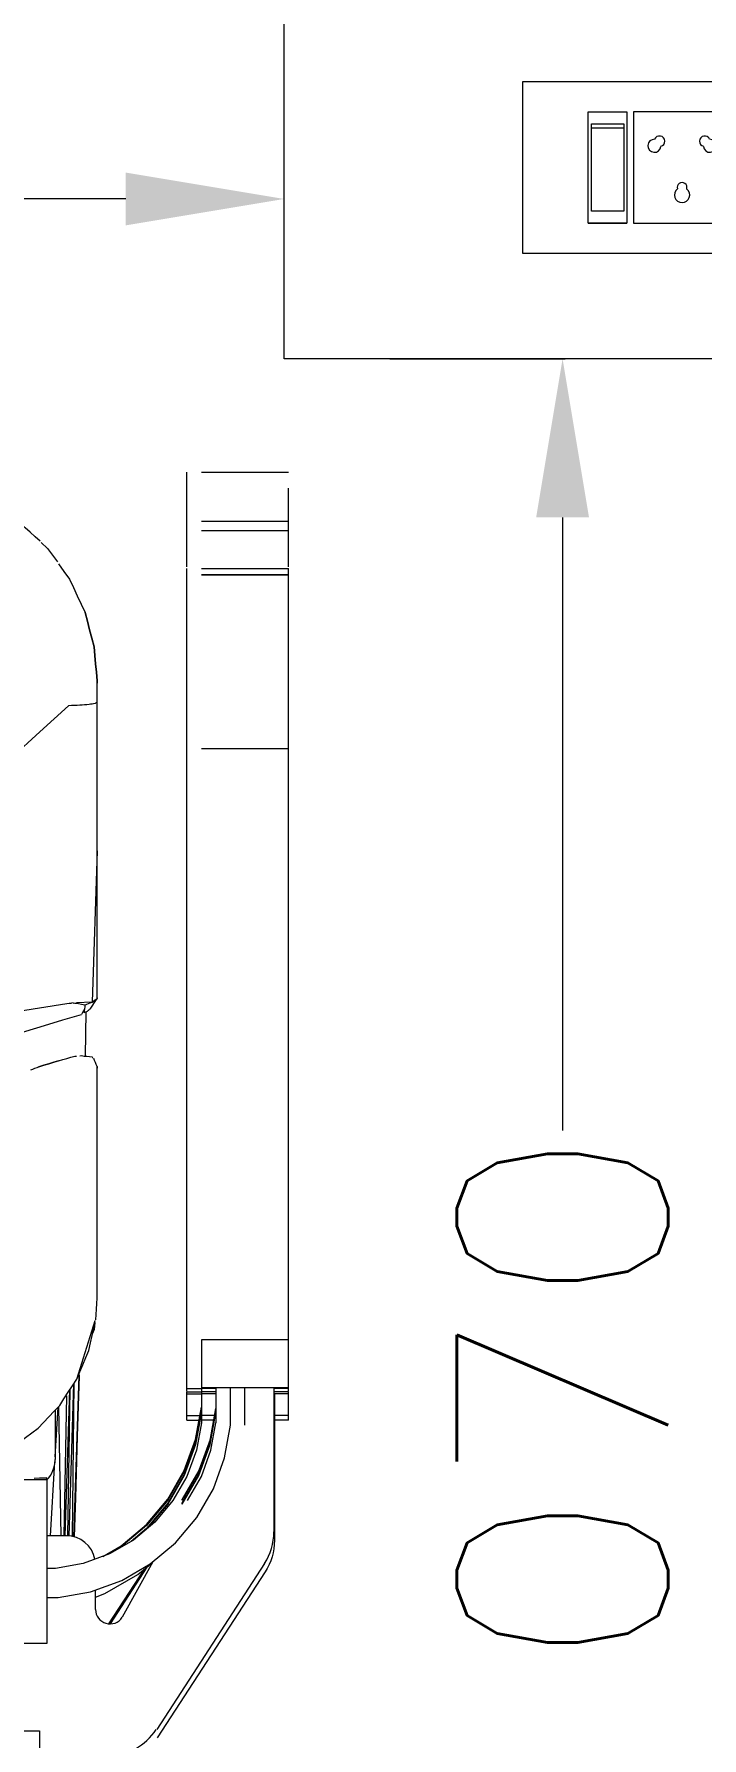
# Model space of a CAD drawing. Extents: x 3552052 to 4102982, y -707811 to -630695.
# Drawn here: x 3662991 to 3663307, y -695212 to -694405 of the extents above; entities that cross this region are included whole.
import ezdxf

# ---------------------------------------------------------------- set-up
doc = ezdxf.new("R2010")
doc.units = 0
doc.header["$LTSCALE"] = 6
doc.header["$MEASUREMENT"] = 0
doc.layers.get('Defpoints').update_dxf_attribs({"linetype": 'CONTINUOUS', "lineweight": 0})
for name, color, linetype, lineweight in [('ELE-4M UPS P.SB', 3, 'CONTINUOUS', 0), ('ELE. 2N0S OF 6-16 UPS SOCKETS', 191, 'CONTINUOUS', 0), ('EQP', 6, 'CONTINUOUS', 0)]:
    doc.layers.add(name, color=color, linetype=linetype, lineweight=lineweight)
doc.styles.add('ROMANS', font='romans.shx')
doc.dimstyles.new('AEPL1', dxfattribs={"dimtxt": 100, "dimasz": 75, "dimexe": 1.25, "dimexo": 50, "dimtad": 0, "dimdec": 0, "dimtxsty": 'ROMANS', "dimcen": 2.5, "dimclrd": 7, "dimclre": 7, "dimadec": 0, "dimazin": 0, "dimtfac": 1, "dimtdec": 0, "dimtmove": 0, "dimatfit": 3, "dimfxl": 1, "dimlwd": 0, "dimlwe": 0, "dimarcsym": 0})

# ---------------------------------------------------------------- blocks, each defined once
blk = doc.blocks.new('5Y3AQY')
at = {"layer": 'ELE. 2N0S OF 6-16 UPS SOCKETS', "color": 72, "lineweight": 0}
for p, q in [((-311.5, -26.5), (-277.7, -26.5)), ((-311.5, -123.5), (-311.5, -26.5)), ((-311.5, -123.5), (-311.5, -26.5)), ((-277.7, -26.5), (-277.7, -123.5)), ((-272.1, -26.5), (-272.1, -123.5)), ((-187.1, -26.5), (-272.1, -26.5)), ((-187.1, -123.5), (-187.1, -26.5)), ((-181.4, -26.5), (-147.6, -26.5)), ((-181.4, -123.5), (-181.4, -26.5)), ((-181.4, -123.5), (-181.4, -26.5)), ((-147.6, -26.5), (-147.6, -123.5)), ((-57, -26.5), (-142, -26.5)), ((-142, -26.5), (-142, -123.5)), ((-57, -123.5), (-57, -26.5)), ((-308.7, -37), (-280.5, -37)), ((-308.7, -113), (-308.7, -37)), ((-308.7, -40.4), (-280.5, -40.4)), ((-280.5, -37), (-280.5, -113)), ((-178.6, -37), (-150.4, -37)), ((-178.6, -113), (-178.6, -37)), ((-178.6, -40.4), (-150.4, -40.4)), ((-150.4, -37), (-150.4, -113)), ((-280.5, -113), (-308.7, -113)), ((-150.4, -113), (-178.6, -113)), ((-311.5, -123.5), (-277.7, -123.5)), ((-277.7, -123.5), (-311.5, -123.5)), ((-272.1, -123.5), (-187.1, -123.5)), ((-181.4, -123.5), (-147.6, -123.5)), ((-147.6, -123.5), (-181.4, -123.5)), ((-142, -123.5), (-57, -123.5))]:
    blk.add_line(p, q, dxfattribs=at)
blk.add_lwpolyline([(-368.5, 0), (0, 0), (0, -150), (-368.5, -150)], close=True, dxfattribs=at)
for centre, radius, start, end in [((-253.8, -56.1), 5.7, 87.49, 354.7311), ((-249.3, -52.1), 4.6, 284.9049, 157.3162), ((-209.8, -52.1), 4.6, 22.6838, 255.0951), ((-205.3, -56.1), 5.7, 185.2689, 92.51), ((-123.7, -56.1), 5.7, 87.49, 354.7311), ((-119.2, -52.1), 4.6, 284.9049, 157.3162), ((-79.7, -52.1), 4.6, 22.6838, 255.0951), ((-75.2, -56.1), 5.7, 185.2689, 92.51), ((-229.6, -92.3), 4.22, 341.4031, 198.5969), ((-99.5, -92.3), 4.22, 341.4031, 198.5969), ((-229.6, -99), 6.62, 127.1584, 52.8416), ((-99.5, -99), 6.62, 127.1584, 52.8416)]:
    blk.add_arc(centre, radius, start, end, dxfattribs=at)
blk = doc.blocks.new('*D155')
at = {"layer": 'Defpoints', "color": 0, "linetype": 'ByBlock', "transparency": 16777216}
for p in [(3663109.07, -694558.94), (3663109.07, -695628.94), (3663240.87, -695628.94)]:
    blk.add_point(p, dxfattribs=at)
at = {"layer": 'ELE-4M UPS P.SB', "color": 7, "linetype": 'ByBlock', "lineweight": 0, "transparency": 16777216}
for p, q in [((3663159.07, -694558.94), (3663242.12, -694558.94)), ((3663240.87, -694633.94), (3663240.87, -694924.27)), ((3663240.87, -695553.94), (3663240.87, -695263.62)), ((3663159.07, -695628.94), (3663242.12, -695628.94))]:
    blk.add_line(p, q, dxfattribs=at)
at = {"layer": 'ELE-4M UPS P.SB', "color": 7, "linetype": 'ByBlock', "transparency": 16777216}
for points in [[(3663228.37, -694633.94), (3663253.37, -694633.94), (3663240.87, -694558.94)], [(3663228.37, -695553.94), (3663253.37, -695553.94), (3663240.87, -695628.94)]]:
    blk.add_solid(points, dxfattribs=at)
at = {"layer": 'ELE-4M UPS P.SB', "color": 0, "linetype": 'ByBlock', "transparency": 16777216, "insert": (3663240.87, -695093.94), "char_height": 100, "attachment_point": 5, "rotation": 90, "style": 'ROMANS'}
blk.add_mtext('1070', dxfattribs=at)
blk = doc.blocks.new('*D156')
at = {"layer": 'Defpoints', "color": 0, "linetype": 'ByBlock', "transparency": 16777216}
for p in [(3663109.07, -694483.15), (3662869.07, -694558.94), (3663109.07, -694558.94)]:
    blk.add_point(p, dxfattribs=at)
at = {"layer": 'ELE-4M UPS P.SB', "color": 7, "linetype": 'ByBlock', "lineweight": 0, "transparency": 16777216}
for p, q in [((3662869.07, -694483.15), (3662794.07, -694483.15)), ((3662869.07, -694508.94), (3662869.07, -694481.9)), ((3663034.07, -694483.15), (3662944.07, -694483.15)), ((3663109.07, -694508.94), (3663109.07, -694481.9))]:
    blk.add_line(p, q, dxfattribs=at)
at = {"layer": 'ELE-4M UPS P.SB', "color": 7, "linetype": 'ByBlock', "transparency": 16777216}
for points in [[(3662944.07, -694470.65), (3662944.07, -694495.65), (3662869.07, -694483.15)], [(3663034.07, -694470.65), (3663034.07, -694495.65), (3663109.07, -694483.15)]]:
    blk.add_solid(points, dxfattribs=at)
at = {"layer": 'ELE-4M UPS P.SB', "color": 0, "linetype": 'ByBlock', "transparency": 16777216, "insert": (3662664.87, -694483.15), "char_height": 100, "attachment_point": 5, "style": 'ROMANS'}
blk.add_mtext('240', dxfattribs=at)

msp = doc.modelspace()

# ---------------------------------------------------------------- linework, layer by layer
at = {"layer": 'ELE-4M UPS P.SB', "color": 4, "linetype": 'ByBlock'}
msp.add_lwpolyline([(3663109.07, -694178.94), (3664574.7, -694178.94), (3664574.7, -694558.94), (3663109.07, -694558.94)], close=True, dxfattribs=at)
at = {"layer": 'EQP'}
for p, q in [((3663062.95, -694612.64), (3663062.95, -694612.5)), ((3663062.95, -694620.13), (3663062.95, -694612.64)), ((3663069.83, -694612.5), (3663111.08, -694612.5)), ((3663062.95, -694635.92), (3663062.95, -694620.13)), ((3663111.08, -694635.92), (3663111.08, -694620.13)), ((3663062.95, -694640.34), (3663062.95, -694635.92)), ((3663062.95, -694657.3), (3663062.95, -694640.34)), ((3663069.83, -694635.82), (3663111.08, -694635.82)), ((3663111.08, -694640.34), (3663069.83, -694640.34)), ((3663111.08, -694640.34), (3663111.08, -694635.92)), ((3663111.08, -694657.3), (3663111.08, -694640.34)), ((3662997.01, -694648.76), (3662993.95, -694645.9)), ((3662997.01, -694648.76), (3663001.68, -694655.02)), ((3663062.95, -694661.09), (3663062.95, -694658.15)), ((3663062.95, -694743.56), (3663062.95, -694661.09)), ((3663069.83, -694658.15), (3663111.08, -694658.15)), ((3663069.83, -694661.09), (3663111.08, -694661.09)), ((3663111.08, -694661.09), (3663069.83, -694661.09)), ((3663111.08, -694661.09), (3663111.08, -694658.15)), ((3663111.08, -694743.56), (3663111.08, -694661.09)), ((3663018.8, -694694.57), (3663019.1, -694695.29)), ((3663020.46, -694711.31), (3663020.46, -694712.51)), ((3663020.46, -694712.51), (3663020.46, -694711.31)), ((3663020.46, -694712.51), (3663020.46, -694711.31)), ((3663062.95, -695023.51), (3663062.95, -694743.56)), ((3663111.08, -694743.56), (3663069.83, -694743.56)), ((3663111.08, -695023.51), (3663111.08, -694743.56)), ((3663020.46, -694791.85), (3663018.12, -694863.51)), ((3662846.75, -694889.72), (3663006.1, -694864.1)), ((3663018.12, -694863.51), (3663010.78, -694863.89)), ((3663020.08, -694862.35), (3663017.01, -694866.85)), ((3663018.12, -694863.51), (3663018.7, -694863.08)), ((3663020.07, -694862.35), (3663020.46, -694861.78)), ((3663020.46, -694861.78), (3663020.07, -694862.35)), ((3663020.46, -694861.43), (3663020.46, -694861.78)), ((3663014.91, -694889.11), (3663015.26, -694868.06)), ((3663009.86, -694889.12), (3663010.68, -694889.06)), ((3663012.3, -694888.94), (3663013.11, -694888.88)), ((3663018.06, -694889.51), (3663018.36, -694890.08)), ((3663020.46, -694894.03), (3663020.46, -694894.74)), ((3663020.46, -694894.74), (3663020.46, -694894.03)), ((3663020.46, -694894.74), (3663020.46, -694894.03)), ((3663010.9, -695042.09), (3663019.58, -695014.32)), ((3663019.08, -695018.54), (3663018.28, -695020.53)), ((3663019.39, -695015.19), (3663019.08, -695018.54)), ((3663062.95, -695046.27), (3663062.95, -695023.51)), ((3663069.83, -695023.51), (3663069.83, -695046.27)), ((3663111.08, -695023.51), (3663069.83, -695023.51)), ((3663111.08, -695046.27), (3663111.08, -695023.51)), ((3663007.2, -695116.44), (3663009.46, -695044.3)), ((3663009.53, -695044.18), (3663008.65, -695116.63)), ((3663011.94, -695040.33), (3663011.8, -695039.97)), ((3663011.8, -695039.97), (3663011.94, -695040.33)), ((3663011.94, -695040.33), (3663011.8, -695039.97)), ((3663011.85, -695039.83), (3663011.94, -695040.33)), ((3663006, -695050), (3663004.75, -695116.28)), ((3663005.31, -695116.28), (3663007.6, -695047.14)), ((3663006.6, -695116.36), (3663007.72, -695046.96)), ((3663062.95, -695046.57), (3663062.95, -695046.23)), ((3663062.95, -695047.83), (3663062.95, -695046.57)), ((3663062.95, -695046.57), (3663069.83, -695046.57)), ((3663062.95, -695048.01), (3663069.83, -695048.01)), ((3663062.95, -695049.03), (3663062.95, -695048.15)), ((3663062.95, -695059.33), (3663062.95, -695048.98)), ((3663062.95, -695049.03), (3663069.83, -695049.03)), ((3663069.83, -695046.23), (3663069.83, -695062.69)), ((3663069.83, -695046.23), (3663069.83, -695046.57)), ((3663111.08, -695046.27), (3663069.83, -695046.27)), ((3663069.83, -695046.57), (3663069.83, -695047.83)), ((3663076.65, -695046.57), (3663069.83, -695046.57)), ((3663076.65, -695048.01), (3663069.83, -695048.01)), ((3663069.83, -695048.15), (3663069.83, -695049.03)), ((3663069.83, -695048.98), (3663069.83, -695059.33)), ((3663076.65, -695049.03), (3663069.83, -695049.03)), ((3663076.65, -695046.23), (3663076.65, -695062.69)), ((3663083.58, -695063.9), (3663083.58, -695046.23)), ((3663090.4, -695063.9), (3663090.4, -695046.23)), ((3663104.18, -695046.23), (3663104.18, -695114.43)), ((3663111.08, -695046.57), (3663104.18, -695046.57)), ((3663111.08, -695048.01), (3663104.18, -695048.01)), ((3663111.08, -695049.03), (3663104.18, -695049.03)), ((3663104.42, -695048.98), (3663104.42, -695118.41)), ((3663111.08, -695046.57), (3663111.08, -695046.23)), ((3663111.08, -695047.83), (3663111.08, -695046.57)), ((3663111.08, -695049.03), (3663111.08, -695048.15)), ((3663111.08, -695059.33), (3663111.08, -695048.98)), ((3663000.62, -695078.86), (3663002.02, -695055.35)), ((3663000.62, -695056.87), (3663000.62, -695080.15)), ((3663002.14, -695055.21), (3663003.26, -695116.28)), ((3663062.95, -695061.48), (3663062.95, -695059.33)), ((3663062.95, -695059.33), (3663069.12, -695059.33)), ((3663062.95, -695061.48), (3663068.74, -695061.48)), ((3663067.11, -695070.7), (3663069.83, -695055.3)), ((3663069.83, -695055.78), (3663067.11, -695071.18)), ((3663069.83, -695057.18), (3663067.11, -695072.58)), ((3663069.83, -695057.66), (3663067.11, -695073.06)), ((3663069.83, -695059.33), (3663069.83, -695061.48)), ((3663075.97, -695059.33), (3663069.83, -695059.33)), ((3663075.59, -695061.48), (3663069.83, -695061.48)), ((3663076.65, -695055.44), (3663073.96, -695070.7)), ((3663073.96, -695071.18), (3663076.65, -695055.92)), ((3663073.96, -695072.58), (3663076.65, -695057.32)), ((3663073.96, -695073.06), (3663076.65, -695057.8)), ((3663111.08, -695059.33), (3663104.42, -695059.33)), ((3663111.08, -695061.48), (3663104.42, -695061.48)), ((3663111.08, -695061.48), (3663111.08, -695059.33)), ((3663069.83, -695062.69), (3663067.53, -695075.72)), ((3663074.35, -695075.72), (3663076.65, -695062.69)), ((3663080.86, -695079.3), (3663083.58, -695063.9)), ((3663061.76, -695085.39), (3663067.11, -695070.7)), ((3663067.11, -695071.18), (3663061.76, -695085.87)), ((3663067.11, -695072.58), (3663061.76, -695087.27)), ((3663067.11, -695073.06), (3663061.76, -695087.75)), ((3663067.53, -695075.72), (3663063, -695088.16)), ((3663067.11, -695071.18), (3663067.11, -695070.7)), ((3663067.11, -695073.06), (3663067.11, -695072.58)), ((3663073.96, -695070.7), (3663068.61, -695085.39)), ((3663068.61, -695085.87), (3663073.96, -695071.18)), ((3663068.61, -695087.27), (3663073.96, -695072.58)), ((3663068.61, -695087.75), (3663073.96, -695073.06)), ((3663069.83, -695088.16), (3663074.35, -695075.72)), ((3663073.96, -695071.18), (3663073.96, -695070.7)), ((3662998.4, -695116.28), (3663000.48, -695081.21)), ((3663053.94, -695098.94), (3663061.76, -695085.39)), ((3663068.61, -695085.39), (3663060.79, -695098.94)), ((3663061.76, -695085.87), (3663061.76, -695085.39)), ((3663068.61, -695085.87), (3663068.61, -695085.39)), ((3663075.51, -695093.99), (3663080.86, -695079.3)), ((3662887.3, -695089.65), (3662996.64, -695089.65)), ((3662996.64, -695089.65), (3662996.64, -695088.72)), ((3662996.64, -695089.65), (3662996.64, -695167.35)), ((3663061.76, -695085.87), (3663053.94, -695099.42)), ((3663061.76, -695087.27), (3663053.94, -695100.82)), ((3663061.76, -695087.75), (3663053.94, -695101.3)), ((3663063, -695088.16), (3663056.39, -695099.62)), ((3663060.79, -695099.42), (3663068.61, -695085.87)), ((3663060.79, -695100.82), (3663068.61, -695087.27)), ((3663060.79, -695101.3), (3663068.61, -695087.75)), ((3663061.76, -695087.75), (3663061.76, -695087.27)), ((3663063.21, -695099.62), (3663069.83, -695088.16)), ((3663068.61, -695087.75), (3663068.61, -695087.27)), ((3663043.89, -695110.92), (3663053.94, -695098.94)), ((3663053.94, -695099.42), (3663043.89, -695111.4)), ((3663053.94, -695100.82), (3663043.89, -695112.79)), ((3663053.94, -695101.3), (3663044.38, -695112.7)), ((3663056.39, -695099.62), (3663047.88, -695109.76)), ((3663053.94, -695099.42), (3663053.94, -695098.94)), ((3663053.94, -695101.3), (3663053.94, -695100.82)), ((3663060.79, -695099.42), (3663060.79, -695098.94)), ((3663060.79, -695101.3), (3663060.79, -695100.82)), ((3663067.69, -695107.54), (3663075.51, -695093.99)), ((3663047.88, -695109.76), (3663037.74, -695118.26)), ((3663057.64, -695119.52), (3663067.69, -695107.54)), ((3663005.97, -695116.28), (3662996.64, -695116.28)), ((3663031.91, -695120.97), (3663043.89, -695110.92)), ((3663043.89, -695111.4), (3663031.91, -695121.45)), ((3663043.89, -695112.79), (3663036.56, -695118.94)), ((3663043.89, -695111.4), (3663043.89, -695110.92)), ((3663043.89, -695113.1), (3663043.89, -695112.79)), ((3663026.28, -695124.88), (3663013.85, -695129.4)), ((3663023.19, -695126), (3663031.91, -695120.97)), ((3663031.91, -695121.45), (3663025.44, -695125.19)), ((3663037.74, -695118.26), (3663026.28, -695124.88)), ((3663031.91, -695121.45), (3663031.91, -695120.97)), ((3663045.66, -695129.57), (3663057.64, -695119.52)), ((3663000.82, -695131.7), (3662996.64, -695131.7)), ((3663013.85, -695129.4), (3663000.82, -695131.7)), ((3663026.07, -695157.95), (3663042.87, -695132.08)), ((3663044.07, -695131.07), (3663026.6, -695157.97)), ((3663032.12, -695137.39), (3663045.66, -695129.57)), ((3663046.89, -695128.53), (3663032.36, -695154.87)), ((3663039.83, -695134.63), (3663046.72, -695128.85)), ((3663099.74, -695129.4), (3663048.69, -695208.01)), ((3663099.99, -695133.39), (3663048.94, -695211.99)), ((3663017.42, -695142.74), (3663032.12, -695137.39)), ((3663019.72, -695151.12), (3663019.72, -695141.9)), ((3663024.2, -695143.65), (3663039.83, -695134.63)), ((3662996.64, -695145.45), (3663002.02, -695145.45)), ((3663002.02, -695145.45), (3663017.42, -695142.74)), ((3663019.72, -695145.28), (3663024.2, -695143.65)), ((3662996.64, -695167.35), (3662887.3, -695167.35)), ((3662107.78, -695208.71), (3662993.21, -695208.71)), ((3662993.21, -695208.71), (3662993.21, -695296.26))]:
    msp.add_line(p, q, dxfattribs=at)
at = {"layer": 'EQP', "flags": 128}
for points in [[(3662993.49, -694645.27), (3662991.15, -694643.14), (3662988.82, -694641.01), (3662986.48, -694638.88), (3662984.15, -694636.75)], [(3663002.24, -694656.03), (3663004.79, -694659.58), (3663007.38, -694663.19)], [(3663007.38, -694663.19), (3663009.24, -694667.14), (3663011.09, -694671.09), (3663012.94, -694675.04), (3663014.8, -694678.99)], [(3663014.8, -694678.99), (3663015.87, -694683.06), (3663016.95, -694687.14), (3663018.03, -694691.22), (3663019.1, -694695.29)], [(3663019.1, -694695.29), (3663018.03, -694691.22), (3663016.95, -694687.14), (3663015.87, -694683.06), (3663014.8, -694678.99)], [(3663019.1, -694695.29), (3663019.44, -694699.3), (3663019.78, -694703.3), (3663020.12, -694707.31), (3663020.46, -694711.31)], [(3663020.46, -694711.31), (3663020.12, -694707.31), (3663019.78, -694703.3), (3663019.44, -694699.3), (3663019.1, -694695.29)], [(3663020.46, -694711.31), (3663020.46, -694711.61), (3663020.46, -694711.91), (3663020.46, -694712.21)], [(3663020.46, -694712.21), (3663020.46, -694711.91), (3663020.46, -694711.61), (3663020.46, -694711.31)], [(3663020.46, -694721.56), (3663020.46, -694719.29), (3663020.46, -694717.03), (3663020.46, -694714.77), (3663020.46, -694712.51)], [(3663016.65, -694722.59), (3663015.57, -694722.69), (3663014.48, -694722.78), (3663013.4, -694722.87), (3663012.31, -694722.96)], [(3663019.48, -694722.11), (3663018.78, -694722.23), (3663018.07, -694722.35), (3663017.36, -694722.47), (3663016.65, -694722.59)], [(3663020.46, -694721.56), (3663020.22, -694721.69), (3663019.97, -694721.83), (3663019.73, -694721.97), (3663019.48, -694722.11)], [(3663020.46, -694791.85), (3663020.46, -694774.28), (3663020.46, -694756.7), (3663020.46, -694739.13), (3663020.46, -694721.56)], [(3663006.97, -694723.15), (3662993.43, -694735.53), (3662979.9, -694747.9), (3662966.37, -694760.28), (3662964.43, -694762.05)], [(3663012.31, -694722.96), (3663010.97, -694723.01), (3663009.64, -694723.06), (3663008.3, -694723.11), (3663006.97, -694723.15)], [(3663020.46, -694861.78), (3663020.46, -694844.3), (3663020.46, -694826.81), (3663020.46, -694809.33), (3663020.46, -694791.85)], [(3663006.1, -694864.1), (3663007.27, -694864.05), (3663008.39, -694864)], [(3663014.71, -694864.91), (3663013.16, -694864.64), (3663011.6, -694864.37), (3663010.05, -694864.1), (3663008.5, -694863.83)], [(3663009.28, -694863.96), (3663009.61, -694863.95), (3663010.78, -694863.89)], [(3663014.49, -694866.85), (3663014.02, -694867.66), (3663013.55, -694868.49), (3663013.07, -694869.32)], [(3663014.71, -694864.91), (3663014.61, -694865.79), (3663014.51, -694866.66), (3663014.42, -694867.54), (3663014.32, -694868.41)], [(3663014.32, -694868.41), (3663014.73, -694868.26), (3663015.14, -694868.1), (3663015.54, -694867.95), (3663015.95, -694867.8)], [(3663014.71, -694864.91), (3663015.56, -694864.56), (3663016.41, -694864.21), (3663017.26, -694863.86), (3663018.12, -694863.51)], [(3663015.95, -694867.8), (3663016.22, -694867.56), (3663016.48, -694867.32), (3663016.74, -694867.09), (3663017.01, -694866.85)], [(3663018.74, -694863.05), (3663019.29, -694862.64), (3663019.88, -694862.21), (3663020.46, -694861.78)], [(3663020.46, -694861.78), (3663020.37, -694861.92), (3663020.27, -694862.06), (3663020.17, -694862.2), (3663020.08, -694862.35)], [(3662978.03, -694879.96), (3662986.79, -694877.3), (3662995.55, -694874.64), (3663004.31, -694871.98), (3663013.07, -694869.32)], [(3662992.88, -694894.15), (3662995.23, -694893.44), (3662997.58, -694892.72), (3662999.93, -694892), (3663002.27, -694891.28)], [(3663002.27, -694891.28), (3662999.93, -694892), (3662997.58, -694892.72), (3662995.23, -694893.44), (3662992.88, -694894.15)], [(3663002.27, -694891.28), (3663004.17, -694890.74), (3663006.07, -694890.2), (3663007.97, -694889.66), (3663009.86, -694889.12)], [(3663013.11, -694888.88), (3663014.35, -694889.04), (3663015.58, -694889.19), (3663016.82, -694889.35), (3663018.06, -694889.51)], [(3663020.46, -694894.03), (3663020.06, -694893.06), (3663019.66, -694892.1), (3663019.26, -694891.14), (3663018.86, -694890.17)], [(3662992.88, -694894.15), (3662991.88, -694894.57), (3662990.88, -694894.99), (3662989.88, -694895.41), (3662988.88, -694895.82)], [(3663020.46, -694894.03), (3663020.46, -694894.2), (3663020.46, -694894.38), (3663020.46, -694894.56), (3663020.46, -694894.74)], [(3663020.46, -694894.74), (3663020.46, -694894.56), (3663020.46, -694894.38), (3663020.46, -694894.2), (3663020.46, -694894.03)], [(3663020.46, -695003.79), (3663020.46, -694976.53), (3663020.46, -694949.26), (3663020.46, -694922), (3663020.46, -694894.74)], [(3663019.83, -695013.96), (3663019.99, -695011.42), (3663020.14, -695008.88), (3663020.3, -695006.33), (3663020.46, -695003.79)], [(3663016.63, -695028.49), (3663017.37, -695024.94), (3663018.1, -695021.4), (3663018.84, -695017.86), (3663019.58, -695014.32)], [(3663010.9, -695042.09), (3663012.33, -695038.69), (3663013.77, -695035.29), (3663015.2, -695031.89), (3663016.63, -695028.49)], [(3663002.76, -695054.54), (3663004.79, -695051.43), (3663006.83, -695048.32), (3663008.87, -695045.2), (3663010.9, -695042.09)], [(3663009.45, -695116.73), (3663010.06, -695098.25), (3663011, -695069.29), (3663011.94, -695040.33)], [(3663011.94, -695040.33), (3663011.06, -695069.29), (3663010.18, -695098.25), (3663009.62, -695116.78)], [(3663009.62, -695116.78), (3663010.18, -695098.25), (3663011.06, -695069.29), (3663011.94, -695040.5)], [(3663011.94, -695040.5), (3663011.06, -695069.29), (3663010.18, -695098.25), (3663009.62, -695116.78)], [(3663011.68, -695040.34), (3663011.74, -695040.34), (3663011.81, -695040.34), (3663011.88, -695040.33), (3663011.94, -695040.33)], [(3662992.55, -695065.28), (3662995.1, -695062.6), (3662997.65, -695059.91), (3663000.2, -695057.23), (3663002.76, -695054.54)], [(3662980.51, -695074.09), (3662983.52, -695071.89), (3662986.53, -695069.69), (3662989.54, -695067.49), (3662992.55, -695065.28)]]:
    msp.add_lwpolyline(points, dxfattribs=at)
at = {"layer": 'EQP'}
for centre, radius, start, end in [((3662986.87, -695080.15), 13.75, 315.36102, 0), ((3663005.97, -695130.03), 13.75, 11.09991, 90), ((3663076.68, -695114.43), 27.5, 327, 0), ((3663026.6, -695151.12), 6.88, 180, 327), ((3663025.33, -695193.03), 27.5, 299, 327)]:
    msp.add_arc(centre, radius, start, end, dxfattribs=at)
msp.add_ellipse((3662941.64, -695088.72), major_axis=(-55, 0), ratio=0.008727, start_param=2.671622, end_param=3.141593, dxfattribs=at)
at = {"layer": 'EQP', "extrusion": (0, 0, -1)}
msp.add_ellipse((3663076.92, -695118.41), major_axis=(-27.5, 0), ratio=0.999962, start_param=3.141593, end_param=3.717551, dxfattribs=at)

# ---------------------------------------------------------------- block references
at = {"layer": 'ELE. 2N0S OF 6-16 UPS SOCKETS', "color": 3, "linetype": 'ByBlock', "xscale": 0.5427728613564214, "yscale": 0.5427728613564214, "zscale": 0.5427728613564214}
msp.add_blockref('5Y3AQY', (3663422.07, -694427.53), dxfattribs=at)

# ---------------------------------------------------------------- dimensions: what is measured, and where the dimension line sits
at = {"layer": 'ELE-4M UPS P.SB', "color": 0, "linetype": 'ByBlock'}
dim = msp.add_linear_dim(base=(3663109.07, -694483.15), p1=(3662869.07, -694558.94), p2=(3663109.07, -694558.94), dimstyle='AEPL1', dxfattribs=at)
dim.commit()
dim.dimension.update_dxf_attribs({"geometry": '*D156', "text_midpoint": (3662664.87, -694483.15), "dimtype": 160})
dim = msp.add_linear_dim(base=(3663240.87, -695628.94), p1=(3663109.07, -694558.94), p2=(3663109.07, -695628.94), angle=90, dimstyle='AEPL1', dxfattribs=at)
dim.commit()
dim.dimension.update_dxf_attribs({"geometry": '*D155', "text_midpoint": (3663240.87, -695093.94)})

doc.saveas('drawing.dxf')
